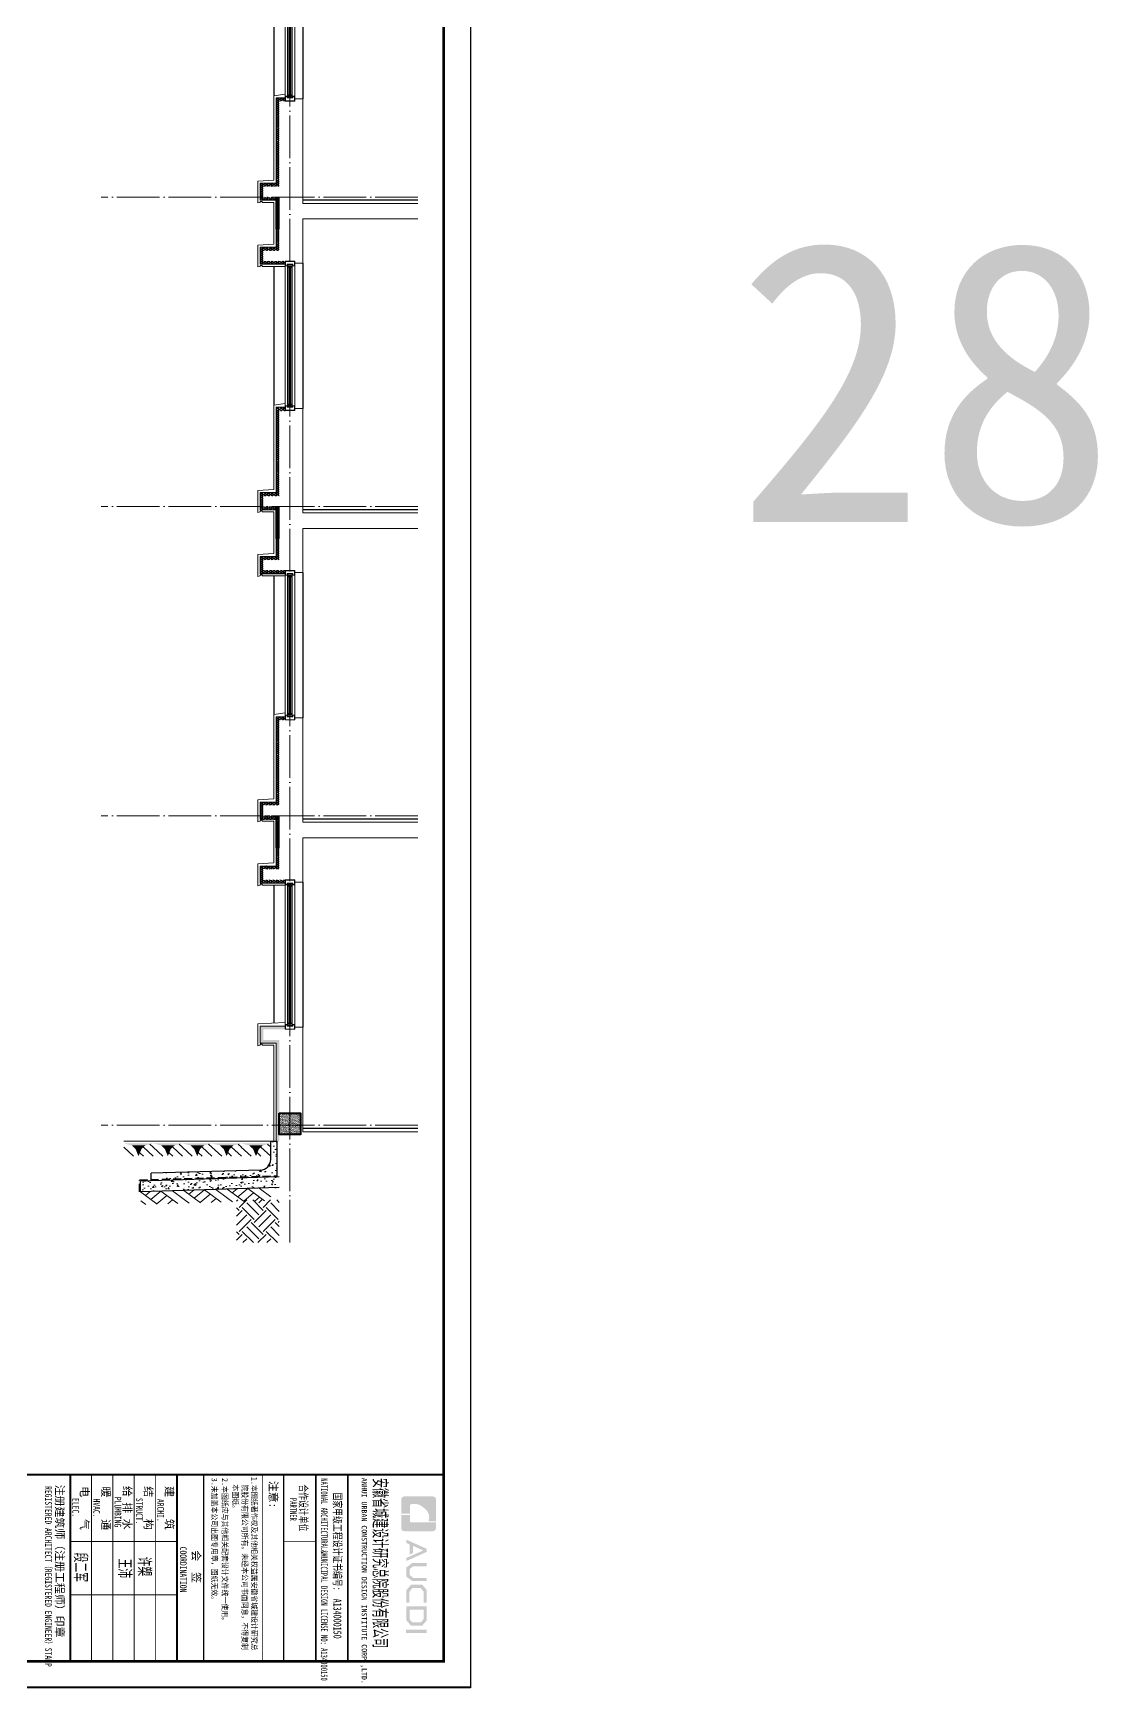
# Model space of a CAD drawing. Extents: x 27938 to 983267, y -209821 to 1628073.
# Drawn here: x 902482 to 912460, y -173716 to -158206 of the extents above; entities that cross this region are included whole.
import ezdxf

# ---------------------------------------------------------------- set-up
doc = ezdxf.new("R2010")
doc.units = 0
doc.header["$LTSCALE"] = 1000
doc.header["$MEASUREMENT"] = 0
doc.linetypes.add('DASH', pattern=[0.35, 0.25, -0.1])
doc.linetypes.add('DOTE', pattern=[2.42, 2, -0.2, 0.02, -0.2])
for name, color, linetype in [('COLUMN', 9, 'Continuous'), ('DIM_SYMB', 3, 'Continuous'), ('图框', 140, 'Continuous'), ('图签文字', 147, 'Continuous'), ('看线', 251, 'Continuous'), ('立面-看线', 251, 'Continuous')]:
    doc.layers.add(name, color=color, linetype=linetype)
for name, color, linetype, lineweight in [('DOTE', 19, 'DOTE', 9), ('PUB_HATCH', 8, 'Continuous', 9), ('S_WINDOW', 144, 'Continuous', 15), ('WALL', 9, 'Continuous', 40), ('内粉刷', 37, 'Continuous', 9), ('填充', 251, 'Continuous', 5), ('立面-中轮廓线', 213, 'Continuous', 35), ('粉刷', 251, 'Continuous', 9), ('细细', 250, 'Continuous', 0)]:
    doc.layers.add(name, color=color, linetype=linetype, lineweight=lineweight)
doc.layers.add('yichutu', color=7, linetype='Continuous', true_color=0xffffff, plot=False)
doc.styles.add('C', font='')
doc.styles.add('HT', font='')
doc.styles.add('建筑图签-1', font='', dxfattribs={"width": 0.7})
doc.styles.add('建筑图签-2', font='TXT.shx', dxfattribs={"width": 0.5, "bigfont": 'HZTXT.shx'})
doc.styles.get('C').set_extended_font_data('SimHei')
doc.styles.get('HT').set_extended_font_data('SimHei')
doc.styles.get('建筑图签-1').set_extended_font_data('SimHei')
pattern_1 = [(50, (28072.99, 249033.25), (143.452037, -12.550427), [15, -165]), (355, (28072.99, 249033.25), (-27.750267, 150.438427), [12, -132]), (100.4514, (28084.94, 249032.2), (115.701876, 137.88791), [12.74804, -140.22842]), (46.1842, (28072.99, 249073.25), (213.44821, -33.1038), [22.5, -247.5]), (96.6356, (28090.77, 249070.5), (186.93254, 194.82357), [19.12206, -210.3426]), (351.1842, (28072.99, 249073.25), (186.93239, 194.82372), [18, -198]), (21, (28092.99, 249063.25), (119.38141, -80.52378), [15, -165]), (326, (28092.99, 249063.25), (48.663066, 145.03001), [12, -132]), (71.4514, (28102.93, 249056.54), (168.044526, 64.5061), [12.74804, -140.22842]), (37.5, (28072.986, 249033.25), (2.431971, 66.578771), [0, -130.4, 0, -134, 0, -132.5]), (7.5, (28072.986, 249033.25), (52.613907, 78.882342), [0, -76.4, 0, -127.4, 0, -50.5]), (327.5, (28028.386, 249033.25), (106.764487, -4.510974), [0, -50, 0, -156, 0, -207]), (317.5, (28008.39, 249033.25), (116.637234, 20.020996), [0, -65, 0, -103.6, 0, -147])]
pattern_2 = [(315, (-218910.2607, -140541.0897), (-1.767766953, -1.767766953), []), (315, (-218909.0822, -140541.0897), (-1.767766953, -1.767766953), [])]
pattern_3 = [(315, (-218910.2607, -141979.3279), (-1.767766953, -1.767766953), []), (315, (-218909.0822, -141979.3279), (-1.767766953, -1.767766953), [])]
pattern_4 = [(0, (-519792.824, -384405.689), (16.66875, 9.623705), [11.1125, -22.225]), (120, (-519792.824, -384405.689), (-16.66874801, 9.62370845), [11.1125, -22.225]), (60, (-519792.824, -384405.689), (1.99e-06, 19.24741345), [-22.225, 11.1125])]

# ---------------------------------------------------------------- blocks, each defined once
blk = doc.blocks.new('院标1')
h = blk.add_hatch(color=150)
h.dxf.hatch_style = 1
h.set_gradient(color1=(33, 113, 253), color2=(33, 113, 253), tint=1, name='INVCURVED')
edge = h.paths.add_edge_path()
edge.add_spline(control_points=[(116373, 648379), (116379, 648379), (116382, 648379), (116391, 648379), (116391, 648379), (116391, 648379), (116616, 648379), (116616, 648379), (116616, 648379), (116616, 648379), (116616, 648054), (116616, 648054), (116616, 648054), (116616, 648054), (116108, 648054), (116108, 648054), (116108, 648054), (116028, 648054), (115963, 648111), (115963, 648199), (115963, 648199), (115963, 648199), (115963, 649215), (115963, 649215), (115963, 649215), (115963, 649295), (116018, 649360), (116108, 649360), (116108, 649360), (116108, 649360), (116897, 649360), (116897, 649360), (116897, 649360), (116897, 649360), (116897, 649080), (116897, 649080), (116897, 649080), (116897, 649080), (116566, 649140), (116356, 648859), (116356, 648859), (116245, 648719), (116240, 648545), (116247, 648466), (116247, 648466), (116254, 648386), (116247, 648466), (116247, 648466), (116247, 648466), (116247, 648466), (116258, 648374), (116373, 648379)], knot_values=[0, 0, 0, 0, 0.071429, 0.071429, 0.071429, 0.107143, 0.142857, 0.142857, 0.142857, 0.178571, 0.214286, 0.214286, 0.214286, 0.25, 0.285714, 0.285714, 0.285714, 0.321429, 0.357143, 0.357143, 0.357143, 0.392857, 0.428571, 0.428571, 0.428571, 0.464286, 0.5, 0.5, 0.5, 0.535714, 0.571429, 0.571429, 0.571429, 0.607143, 0.642857, 0.642857, 0.642857, 0.678571, 0.714286, 0.714286, 0.714286, 0.75, 0.785714, 0.785714, 0.785714, 0.821429, 0.857143, 0.857143, 0.857143, 0.928571, 1, 1, 1, 1], degree=3, periodic=0)
h = blk.add_hatch(color=150)
h.dxf.hatch_style = 1
h.set_gradient(color1=(33, 113, 253), color2=(33, 113, 253), tint=1, name='INVCURVED')
edge = h.paths.add_edge_path()
edge.add_spline(control_points=[(117268, 649215), (117268, 649215), (117268, 648199), (117268, 648199), (117268, 648199), (117268, 648114), (117212, 648054), (117123, 648054), (117123, 648054), (117123, 648054), (116663, 648054), (116663, 648054), (116663, 648054), (116663, 648054), (116663, 648379), (116663, 648379), (116663, 648379), (116663, 648379), (116865, 648379), (116865, 648379), (116865, 648379), (116907, 648379), (116941, 648413), (116941, 648455), (116941, 648455), (116941, 648455), (116941, 649360), (116941, 649360), (116941, 649360), (116941, 649360), (117123, 649360), (117123, 649360), (117123, 649360), (117204, 649360), (117268, 649306), (117268, 649215)], knot_values=[0, 0, 0, 0, 0.1, 0.1, 0.1, 0.15, 0.2, 0.2, 0.2, 0.25, 0.3, 0.3, 0.3, 0.35, 0.4, 0.4, 0.4, 0.45, 0.5, 0.5, 0.5, 0.55, 0.6, 0.6, 0.6, 0.65, 0.7, 0.7, 0.7, 0.75, 0.8, 0.8, 0.8, 0.9, 1, 1, 1, 1], degree=3, periodic=0)
blk = doc.blocks.new('GFDDDDRG')
at = {"layer": '图框'}
h = blk.add_hatch(color=256, dxfattribs=at)
h.paths.add_polyline_path([(922489, -158906), (922489, -158969), (922104, -158969), (922104, -158906)])
h.paths.add_polyline_path([(922431, -158530), (922168, -158530), (922168, -158710), (922221, -158772), (922380, -158772), (922431, -158712)], flags=16)
h.paths.add_polyline_path([(922490, -158471), (922109, -158471), (922109, -158732), (922194, -158831), (922408, -158831), (922490, -158733)])
h.paths.add_polyline_path([(922492, -158399), (922434, -158399), (922434, -158196), (922378, -158129), (922219, -158129), (922167, -158196), (922167, -158400), (922107, -158400), (922107, -158169), (922194, -158067), (922408, -158067), (922492, -158166)])
h.paths.add_polyline_path([(922491, -157658), (922491, -157718), (922235, -157718), (922170, -157775), (922170, -157880), (922235, -157937), (922491, -157937), (922491, -157994), (922217, -157994), (922108, -157912), (922108, -157743), (922218, -157658)])
h.paths.add_polyline_path([(922490, -157392), (922490, -157450), (922108, -157621), (922108, -157564), (922425, -157423), (922231, -157335), (922231, -157471), (922173, -157501), (922173, -157311), (922107, -157282), (922107, -157220)])
for p, q in [((920410, -156002), (920410, -159502)), ((921010, -156002), (921010, -159502)), ((921010, -156002), (921010, -159502))]:
    blk.add_line(p, q, dxfattribs=at)
blk.add_lwpolyline([(923310, -107437), (923310, -159999), (893610, -159999), (893610, -107437)], close=True, dxfattribs=at)
blk.add_lwpolyline([(923310, -107437), (923310, -159999), (893610, -159999), (893610, -107437)], close=True, dxfattribs=at)
at = {"layer": '图框', "const_width": 50}
blk.add_lwpolyline([(894110, -159499), (922810, -159499), (922810, -108687), (894110, -108687)], close=True, dxfattribs=at)
at = {"layer": '图框'}
for points, const_width in [([(894110, -156002), (922810, -156002)], 35), ([(915810, -156006), (915810, -159506)], 35), ([(916210, -156006), (916210, -159506)], 17.5), ([(916610, -156006), (916610, -159506)], 17.5), ([(917010, -156006), (917010, -159506)], 17.5), ([(917410, -156006), (917410, -159506)], 17.5), ([(917810, -156006), (917810, -159506)], 35), ([(917810, -156006), (917810, -159506)], 35), ([(918310, -156006), (918310, -159506)], 30), ([(919410, -156002), (919410, -159502)], 17.5), ([(919810, -156002), (919810, -159502)], 30), ([(919810, -156002), (919810, -159502)], 30), ([(920410, -156002), (920410, -159502)], 30), ([(920410, -156002), (920410, -159502)], 30), ([(921010, -156002), (921010, -159502)], 30), ([(917810, -157256), (915810, -157256)], 17.5), ([(920410, -157252), (919810, -157252)], 17.5), ([(917810, -158256), (915810, -158256)], 17.5)]:
    blk.add_lwpolyline(points, dxfattribs=dict(at, const_width=const_width))
at = {"xscale": 0.5, "yscale": 0.5, "zscale": 0.5, "rotation": 270}
blk.add_blockref('院标1', (597985, -98428), dxfattribs=at)
at = {"layer": '图框'}
for s, height, style, width, p in [('REGISTERED ARCHITECT（REGISTERED ENGINEER）STAMP', 125, '建筑图签-1', 0.7, (915339, -156216)), ('3.未加盖本公司出图专用章，图纸无效。', 105, 'HT', 0.88, (918459, -156061)), (' 2.本图纸应与其他相关配套设计文件统一使用。 ', 105, 'HT', 0.88, (918656, -155989)), ('本图纸。', 105, 'HT', 0.88, (918854, -156184)), ('院股份有限公司所有。未经本公司书面同意，不得复制', 105, 'HT', 0.88, (919029, -156184)), ('1.本图纸著作权及其他相关权益属安徽省城建设计研究总', 105, 'HT', 0.88, (919206, -156045)), ('NATIONAL ARCHITECTURAL&MUNICIPAL DESIGN LICENSE NO: A134000150', 125, '建筑图签-1', 0.6, (920507, -156070)), ('ANHUI URBAN CONSTRUCTION DESIGN INSTITUTE CORP.,LTD.', 100, '建筑图签-1', 0.91, (921271, -156061)), ('ELEC.', 125, '建筑图签-1', 0.7, (915850, -156441)), ('HVAC.', 125, '建筑图签-1', 0.7, (916242, -156449)), ('PLUMBING', 125, '建筑图签-1', 0.7, (916639, -156417)), ('STRUCT.', 125, '建筑图签-1', 0.7, (917042, -156437)), ('ARCHI.', 125, '建筑图签-1', 0.7, (917441, -156457)), ('PARTNER', 125, '建筑图签-1', 0.6, (919927, -156439)), ('COORDINATION', 125, '建筑图签-1', 0.7, (917866, -157352))]:
    blk.add_text(s, height=height, rotation=270, dxfattribs=dict(at, style=style, width=width)).set_placement(p)
at = {"layer": '图签文字', "color": 7, "style": '建筑图签-1'}
for s, p in [('注册建筑师（注册工程师）印章', (915537, -156190)), ('电    气', (916001, -156219)), ('暖    通', (916401, -156224)), ('给 排 水', (916802, -156214)), ('结    构', (917199, -156219)), ('建    筑', (917593, -156217)), ('注意:', (919541, -156118)), ('会  签', (918094, -157419))]:
    blk.add_text(s, height=150, rotation=270, dxfattribs=at).set_placement(p)
for s, height, width, p in [('合作设计单位', 150, 0.7, (920105, -156184)), ('安徽省城建设计研究总院股份有限公司', 250, 0.55, (921498, -156066)), ('国家甲级工程设计证书编号:  A134000150', 150, 0.7, (920743, -156338))]:
    blk.add_text(s, height=height, rotation=270, dxfattribs=dict(at, width=width)).set_placement(p)
at = {"layer": '图签文字', "color": 1, "style": '建筑图签-2', "width": 0.7}
for s, p in [('段二军', (915876, -157462)), ('王沛', (916703, -157575)), ('许槊', (917074, -157539))]:
    blk.add_text(s, height=250, rotation=270, dxfattribs=at).set_placement(p)
blk = doc.blocks.new('yct-1051-594-26275-14850-25-1002.0')
at = {"layer": 'yichutu', "color": 7, "true_color": 0xffffff}
blk.add_lwpolyline([(0, 0), (0, 14850), (26275, 14850), (26275, 0)], close=True, dxfattribs=at)
blk = doc.blocks.new('$LinePat$素土夯实')
at = {"color": 0}
for p, q in [((0, -210), (210, 0)), ((120, -300), (420, 0)), ((420, 0), (608, -188)), ((495, -300), (795, 0)), ((615, 0), (705, -90)), ((210, -210), (300, -300)), ((315, -105), (502, -293)), ((705, -300), (795, -210))]:
    blk.add_line(p, q, dxfattribs=at)
blk = doc.blocks.new('$LinePat$自然土壤')
at = {"color": 0}
for p, q in [((0, -90), (71, -19)), ((0, -300), (211, -89)), ((210, -300), (286, -224)), ((420, -300), (630, -90))]:
    blk.add_line(p, q, dxfattribs=at)
for points in [[(0, 0), (630, 0), (168, -45), (462, -45)], [(168, -45), (462, -45), (252, -132), (378, -132)], [(252, -132), (378, -132), (315, -300)]]:
    blk.add_solid(points, dxfattribs=at)
blk = doc.blocks.new('sanshui')
at = {"layer": '粉刷'}
h = blk.add_hatch(dxfattribs=at)
h.set_pattern_fill('混凝土', color=256, scale=20)
h.set_pattern_definition(pattern_1)
edge = h.paths.add_edge_path()
edge.add_line((346318, 427330), (346258, 427330))
edge.add_line((346258, 427330), (346258, 427160))
edge.add_arc((346158, 427160), 100, 271.7184, 360, ccw=False)
edge.add_line((346161, 427060), (345138, 427030))
edge.add_line((345138, 427030), (345138, 426970))
edge.add_line((345138, 426970), (346318, 427005))
edge.add_line((346318, 427005), (346318, 427330))
h = blk.add_hatch(dxfattribs=at)
h.set_pattern_fill('混凝土', color=256, scale=20)
h.set_pattern_definition(pattern_1)
h.paths.add_polyline_path([(346338, 426896), (346338, 426996), (345038, 426957), (345038, 426857)])
at = {"layer": 'COLUMN'}
for p, q in [((346258, 427330), (346318, 427330)), ((346258, 427160), (346258, 427330)), ((346318, 426995), (346318, 427330)), ((346161, 427060), (345138, 427030)), ((345138, 426960), (345138, 427030)), ((346338, 426996), (345038, 426957)), ((345038, 426857), (345038, 426957)), ((346338, 426896), (345038, 426857))]:
    blk.add_line(p, q, dxfattribs=at)
blk.add_arc((346158, 427160), 100, 271.7184, 0, dxfattribs=at)
at = {"layer": '立面-中轮廓线', "linetype": 'DASH', "ltscale": 0.3}
blk.add_lwpolyline([(345028, 426857), (345028, 426966), (346318, 427005)], dxfattribs=at)
at = {"layer": '粉刷'}
blk.add_line((344881, 427330), (346258, 427330), dxfattribs=at)
at = {"layer": '粉刷', "yscale": 0.4, "zscale": 0.4}
for name, p, xscale, rotation in [('$LinePat$自然土壤', (345157, 427310), -0.4369306507241237, 359.9999999999903), ('$LinePat$自然土壤', (345432, 427310), -0.4369306507241237, 359.9999999999903), ('$LinePat$自然土壤', (345707, 427310), -0.4369306507241237, 359.9999999999903), ('$LinePat$自然土壤', (345983, 427310), -0.4369306507241237, 359.9999999999903), ('$LinePat$自然土壤', (346258, 427310), -0.4369306507241237, 359.9999999999903), ('$LinePat$素土夯实', (345444, 426869), -0.5117605352322558, 1.718358001643932), ('$LinePat$素土夯实', (345851, 426881), -0.5117605352322558, 1.718358001643932), ('$LinePat$素土夯实', (346258, 426893), -0.5117605352322558, 1.718358001643932)]:
    blk.add_blockref(name, p, dxfattribs=dict(at, xscale=xscale, rotation=rotation))
blk = doc.blocks.new('zrszerf')
at = {"layer": '细细'}
h = blk.add_hatch(dxfattribs=at)
h.set_pattern_fill('金属', color=256, style=0)
h.set_pattern_definition(pattern_2)
h.paths.add_polyline_path([(257695, 608543), (257715, 608543), (257715, 608557), (257765, 608557), (257765, 608543), (257785, 608543), (257785, 608588), (257695, 608588)])
h.paths.add_polyline_path([(257713, 608559), (257713, 608545), (257697, 608545), (257697, 608586), (257783, 608586), (257783, 608545), (257767, 608545), (257767, 608559)], flags=16)
h = blk.add_hatch(dxfattribs=at)
h.set_pattern_fill('金属', color=256, style=0)
h.set_pattern_definition(pattern_2)
h.paths.add_polyline_path([(257762, 608555), (257762, 608530), (257750, 608530), (257750, 608540), (257729, 608540), (257729, 608530), (257717, 608530), (257717, 608555)])
h.paths.add_polyline_path([(257719, 608553), (257719, 608532), (257727, 608532), (257727, 608542), (257752, 608542), (257752, 608532), (257760, 608532), (257760, 608553)], flags=16)
h = blk.add_hatch(color=256, dxfattribs=at)
edge = h.paths.add_edge_path()
edge.add_line((257735, 608540), (257735, 608528))
edge.add_arc((257740, 608520), 9.44, 61.5175, 118.4825, ccw=False)
edge.add_line((257744, 608528), (257744, 608540))
edge.add_arc((257740, 608548), 9.44, 241.5175, 298.4825, ccw=False)
h = blk.add_hatch(dxfattribs=at)
h.set_pattern_fill('金属', color=256, style=0)
h.set_pattern_definition(pattern_3)
h.paths.add_polyline_path([(257695, 607233), (257715, 607233), (257715, 607220), (257765, 607220), (257765, 607233), (257785, 607233), (257785, 607188), (257695, 607188)])
h.paths.add_polyline_path([(257713, 607218), (257713, 607231), (257697, 607231), (257697, 607190), (257783, 607190), (257783, 607231), (257767, 607231), (257767, 607218)], flags=16)
h = blk.add_hatch(dxfattribs=at)
h.set_pattern_fill('金属', color=256, style=0)
h.set_pattern_definition(pattern_3)
h.paths.add_polyline_path([(257762, 607222), (257762, 607247), (257750, 607247), (257750, 607237), (257729, 607237), (257729, 607247), (257717, 607247), (257717, 607222)])
h.paths.add_polyline_path([(257719, 607224), (257719, 607245), (257727, 607245), (257727, 607235), (257752, 607235), (257752, 607245), (257760, 607245), (257760, 607224)], flags=16)
h = blk.add_hatch(color=256, dxfattribs=at)
edge = h.paths.add_edge_path()
edge.add_line((257735, 607237), (257735, 607249))
edge.add_arc((257740, 607257), 9.44, 241.5175, 298.4825)
edge.add_line((257744, 607249), (257744, 607237))
edge.add_arc((257740, 607229), 9.44, 61.5175, 118.4825)
at = {"layer": 'S_WINDOW'}
for p, q in [((257695, 607233), (257695, 608543)), ((257717, 607247), (257717, 608530)), ((257762, 607247), (257762, 608530)), ((257785, 607233), (257785, 608543))]:
    blk.add_line(p, q, dxfattribs=at)
for points in [[(257785, 608588), (257785, 608543), (257765, 608543), (257765, 608557), (257715, 608557), (257715, 608543), (257695, 608543), (257695, 608588)], [(257783, 608586), (257783, 608545), (257767, 608545), (257767, 608559), (257713, 608559), (257713, 608545), (257697, 608545), (257697, 608586)], [(257762, 608555), (257762, 608530), (257750, 608530), (257750, 608540), (257729, 608540), (257729, 608530), (257717, 608530), (257717, 608555)], [(257760, 608553), (257760, 608532), (257752, 608532), (257752, 608542), (257727, 608542), (257727, 608532), (257719, 608532), (257719, 608553)], [(257785, 607188), (257785, 607233), (257765, 607233), (257765, 607220), (257715, 607220), (257715, 607233), (257695, 607233), (257695, 607188)], [(257783, 607190), (257783, 607231), (257767, 607231), (257767, 607218), (257713, 607218), (257713, 607231), (257697, 607231), (257697, 607190)], [(257762, 607222), (257762, 607247), (257750, 607247), (257750, 607237), (257729, 607237), (257729, 607247), (257717, 607247), (257717, 607222)], [(257760, 607224), (257760, 607245), (257752, 607245), (257752, 607235), (257727, 607235), (257727, 607245), (257719, 607245), (257719, 607224)]]:
    blk.add_lwpolyline(points, close=True, dxfattribs=at)
at = {"layer": '细细'}
for points in [[(257729, 608530), (257729, 607247)], [(257735, 607249), (257735, 608540)], [(257744, 607249), (257744, 608540)], [(257750, 608530), (257750, 607247)]]:
    blk.add_lwpolyline(points, dxfattribs=at)
for points in [[(257735, 608540), (257735, 608528, -0.253805), (257744, 608528), (257744, 608540, -0.253805)], [(257735, 607237), (257735, 607249, 0.253805), (257744, 607249), (257744, 607237, 0.253805)]]:
    blk.add_lwpolyline(points, format="xyb", close=True, dxfattribs=at)
blk = doc.blocks.new('VDVDXAXFSFFX')
at = {"layer": 'PUB_HATCH'}
h = blk.add_hatch(dxfattribs=at)
h.set_pattern_fill('DOTS', color=251, scale=2, style=0)
h.set_pattern_definition([(0, (924712.4965, -148185.593), (1.5875, 3.175), [0, -3.175])])
h.paths.add_polyline_path([(924682, -148186), (924712, -148186), (924712, -147936), (924712, -147886), (924712, -147886), (924712, -147886), (924682, -147886)])
at = {"layer": 'PUB_HATCH', "color": 5}
blk.add_lwpolyline([(924712, -147886), (924682, -147886), (924682, -148186), (924712, -148186)], close=True, dxfattribs=at)
blk = doc.blocks.new('BFBGFBFBF')
at = {"layer": '立面-看线'}
h = blk.add_hatch(dxfattribs=at)
h.set_pattern_fill('HONEY', color=256, scale=7)
h.set_pattern_definition(pattern_4)
h.paths.add_polyline_path([(1196095, -113215), (1196125, -113215), (1196125, -112445), (1196180, -112445), (1196180, -112415), (1196095, -112415)])
h = blk.add_hatch(dxfattribs=at)
h.set_pattern_fill('HONEY', color=256, scale=7)
h.set_pattern_definition(pattern_4)
h.paths.add_polyline_path([(1196125, -113945), (1196125, -113945), (1195975, -113945), (1195975, -113845), (1196125, -113845), (1196125, -113345), (1195975, -113345), (1195975, -113245), (1196125, -113245), (1196125, -113215), (1195945, -113215), (1195945, -113375), (1196095, -113375), (1196095, -113815), (1195945, -113815), (1195945, -113975), (1196180, -113975), (1196180, -113945)])
at = {"layer": 'PUB_HATCH', "color": 215, "true_color": 0xa953a0}
for points in [[(1196095, -113215), (1196095, -112415), (1196180, -112415)], [(1196095, -113215), (1195945, -113215), (1195945, -113375), (1196095, -113375), (1196095, -113815), (1195945, -113815), (1195945, -113975), (1196180, -113975)]]:
    blk.add_lwpolyline(points, dxfattribs=at)
at = {"layer": '内粉刷'}
for points in [[(1196075, -113185), (1196075, -112395), (1196180, -112380)], [(1196270, -112425), (1196345, -112425), (1196345, -113405)], [(1196075, -113185), (1195925, -113195), (1195925, -113395)], [(1195965, -113395), (1195965, -113385), (1195945, -113385), (1195945, -113395), (1195925, -113400), (1195925, -113395)], [(1195965, -113395), (1196075, -113395), (1196075, -113785), (1195925, -113795), (1195925, -113995)], [(1197423, -113405), (1196345, -113405)], [(1196270, -113965), (1196345, -113965), (1196345, -113550), (1197423, -113550)], [(1195965, -113995), (1195965, -113985), (1195945, -113985), (1195945, -113995), (1195925, -114000), (1195925, -113995)], [(1195945, -113995), (1195945, -113995)], [(1195965, -113995), (1196180, -113995)]]:
    blk.add_lwpolyline(points, dxfattribs=at)
at = {"layer": '看线'}
for p, q in [((1196075, -111095), (1196075, -112395)), ((1196345, -111065), (1196345, -112425))]:
    blk.add_line(p, q, dxfattribs=at)
at = {"layer": '看线', "color": 32}
blk.add_lwpolyline([(1197423, -113375), (1196345, -113375)], dxfattribs=at)
blk.add_blockref('zrszerf', (938485, -719633))

msp = doc.modelspace()

# ---------------------------------------------------------------- hatches: boundary and pattern name
at = {"layer": '填充'}
h = msp.add_hatch(dxfattribs=at)
h.set_pattern_fill('EARTH', color=250, scale=50, angle=45, style=0)
h.set_pattern_definition([(45, (-210709.38, -624736.4), (0, 224.506403), [158.75, -158.75]), (45, (-210751.48, -624694.31), (0, 224.506403), [158.75, -158.75]), (45, (-210793.57, -624652.21), (0, 224.506403), [158.75, -158.75]), (135, (-210793.57, -624624.15), (-224.506403, 0), [158.75, -158.75]), (135, (-210751.48, -624582.06), (-224.506403, 0), [158.75, -158.75]), (135, (-210709.38, -624539.96), (-224.506403, 0), [158.75, -158.75])])
h.paths.add_polyline_path([(904788.9, -169143), (904388.9, -169143), (904388.9, -169543), (904788.9, -169543)])
at = {"layer": '立面-看线'}
h = msp.add_hatch(dxfattribs=at)
h.set_pattern_fill('HONEY', color=256, scale=7)
h.set_pattern_definition([(0, (-1101974.286, -447505.012), (16.66875, 9.623705), [11.1125, -22.225]), (120, (-1101974.286, -447505.012), (-16.66874801, 9.62370845), [11.1125, -22.225]), (60, (-1101974.286, -447505.012), (1.99e-06, 19.24741345), [-22.225, 11.1125])])
h.paths.add_polyline_path([(904788.9, -168592.7), (904758.9, -168592.7), (904758.9, -167673), (904608.9, -167673), (904608.9, -167513), (904843.9, -167513), (904843.9, -167543), (904638.9, -167543), (904638.9, -167643), (904788.9, -167643)])
h = msp.add_hatch(dxfattribs=at)
h.set_pattern_fill('碎沙', color=256, scale=4)
h.set_pattern_definition([(37.5, (103735.652, -553889.9845), (-0.32000626, 9.78826475), [0, -7.7216, 0, -8.636, 0, -8.255]), (7.5, (103735.652, -553889.985), (8.99046566, 14.33650201), [0, -4.1656, 0, -6.9596, 0, -2.667]), (327.5, (103729.404, -553889.9845), (15.819847405, 0.02874369), [0, -2.54, 0, -9.144, 0, -11.938]), (317.5, (103729.404, -553889.985), (15.27112905, 4.45858647), [0, -1.27, 0, -5.9944, 0, -6.858])])
h.paths.add_polyline_path([(904788.9, -168528), (904988.9, -168528), (904988.9, -168328), (904788.9, -168328)])

# ---------------------------------------------------------------- linework, layer by layer
at = {"layer": 'DOTE', "linetype": 'DOTE', "ltscale": 0.2}
for p, q in [((904888.9, -169543), (904888.9, -151863)), ((906087.4, -159743), (903118.7, -159743)), ((906087.4, -162643), (903118.7, -162643)), ((906087.4, -165543), (903118.7, -165543)), ((906087.4, -168443), (903118.7, -168443))]:
    msp.add_line(p, q, dxfattribs=at)
at = {"layer": 'PUB_HATCH', "color": 215, "true_color": 0xa953a0}
msp.add_lwpolyline([(904843.9, -167513), (904608.9, -167513), (904608.9, -167673), (904758.9, -167673), (904758.9, -168593.2)], dxfattribs=at)
at = {"layer": 'WALL'}
msp.add_lwpolyline([(904788.9, -168328), (904988.9, -168328), (904988.9, -168528), (904788.9, -168528)], close=True, dxfattribs=at)
at = {"layer": '内粉刷'}
for points in [[(904843.9, -167478), (904588.9, -167493), (904588.9, -167693)], [(904933.9, -167523), (905008.9, -167523), (905008.9, -168503)], [(904628.9, -167693), (904628.9, -167683), (904608.9, -167683), (904608.9, -167693), (904588.9, -167698), (904588.9, -167693)], [(904628.9, -167693), (904738.9, -167693), (904738.9, -168593.2)], [(906087.4, -168503), (905008.9, -168503)]]:
    msp.add_lwpolyline(points, dxfattribs=at)
at = {"layer": '看线'}
for p, q in [((904738.9, -166193), (904738.9, -167484.2)), ((905008.9, -166163), (905008.9, -167523))]:
    msp.add_line(p, q, dxfattribs=at)
at = {"layer": '看线', "color": 32}
msp.add_lwpolyline([(906087.4, -168473), (905008.9, -168473)], dxfattribs=at)

# ---------------------------------------------------------------- block references
at = {"xscale": 0.5, "yscale": 0.5, "zscale": 0.5}
msp.add_blockref('GFDDDDRG', (444925.6, -93716.5), dxfattribs=at)
for name, p in [('BFBGFBFBF', (-291336, -46398.2)), ('VDVDXAXFSFFX', (-19923.6, -11857.4)), ('BFBGFBFBF', (-291336, -49298.2)), ('VDVDXAXFSFFX', (-19923.6, -14757.4)), ('BFBGFBFBF', (-291336, -52198.2)), ('VDVDXAXFSFFX', (-19923.6, -17657.4)), ('zrszerf', (647149, -774731.4)), ('sanshui', (558450.8, -595922.7))]:
    msp.add_blockref(name, p)
at = {"layer": 'yichutu', "rotation": 270}
msp.add_blockref('yct-1051-594-26275-14850-25-1002.0', (891730.5, -147435), dxfattribs=at)

# ---------------------------------------------------------------- texts
at = {"layer": 'DIM_SYMB', "color": 6, "style": 'C'}
msp.add_text('28', height=2628.69, dxfattribs=at).set_placement((909062.6, -162787.9))

doc.saveas('drawing.dxf')
